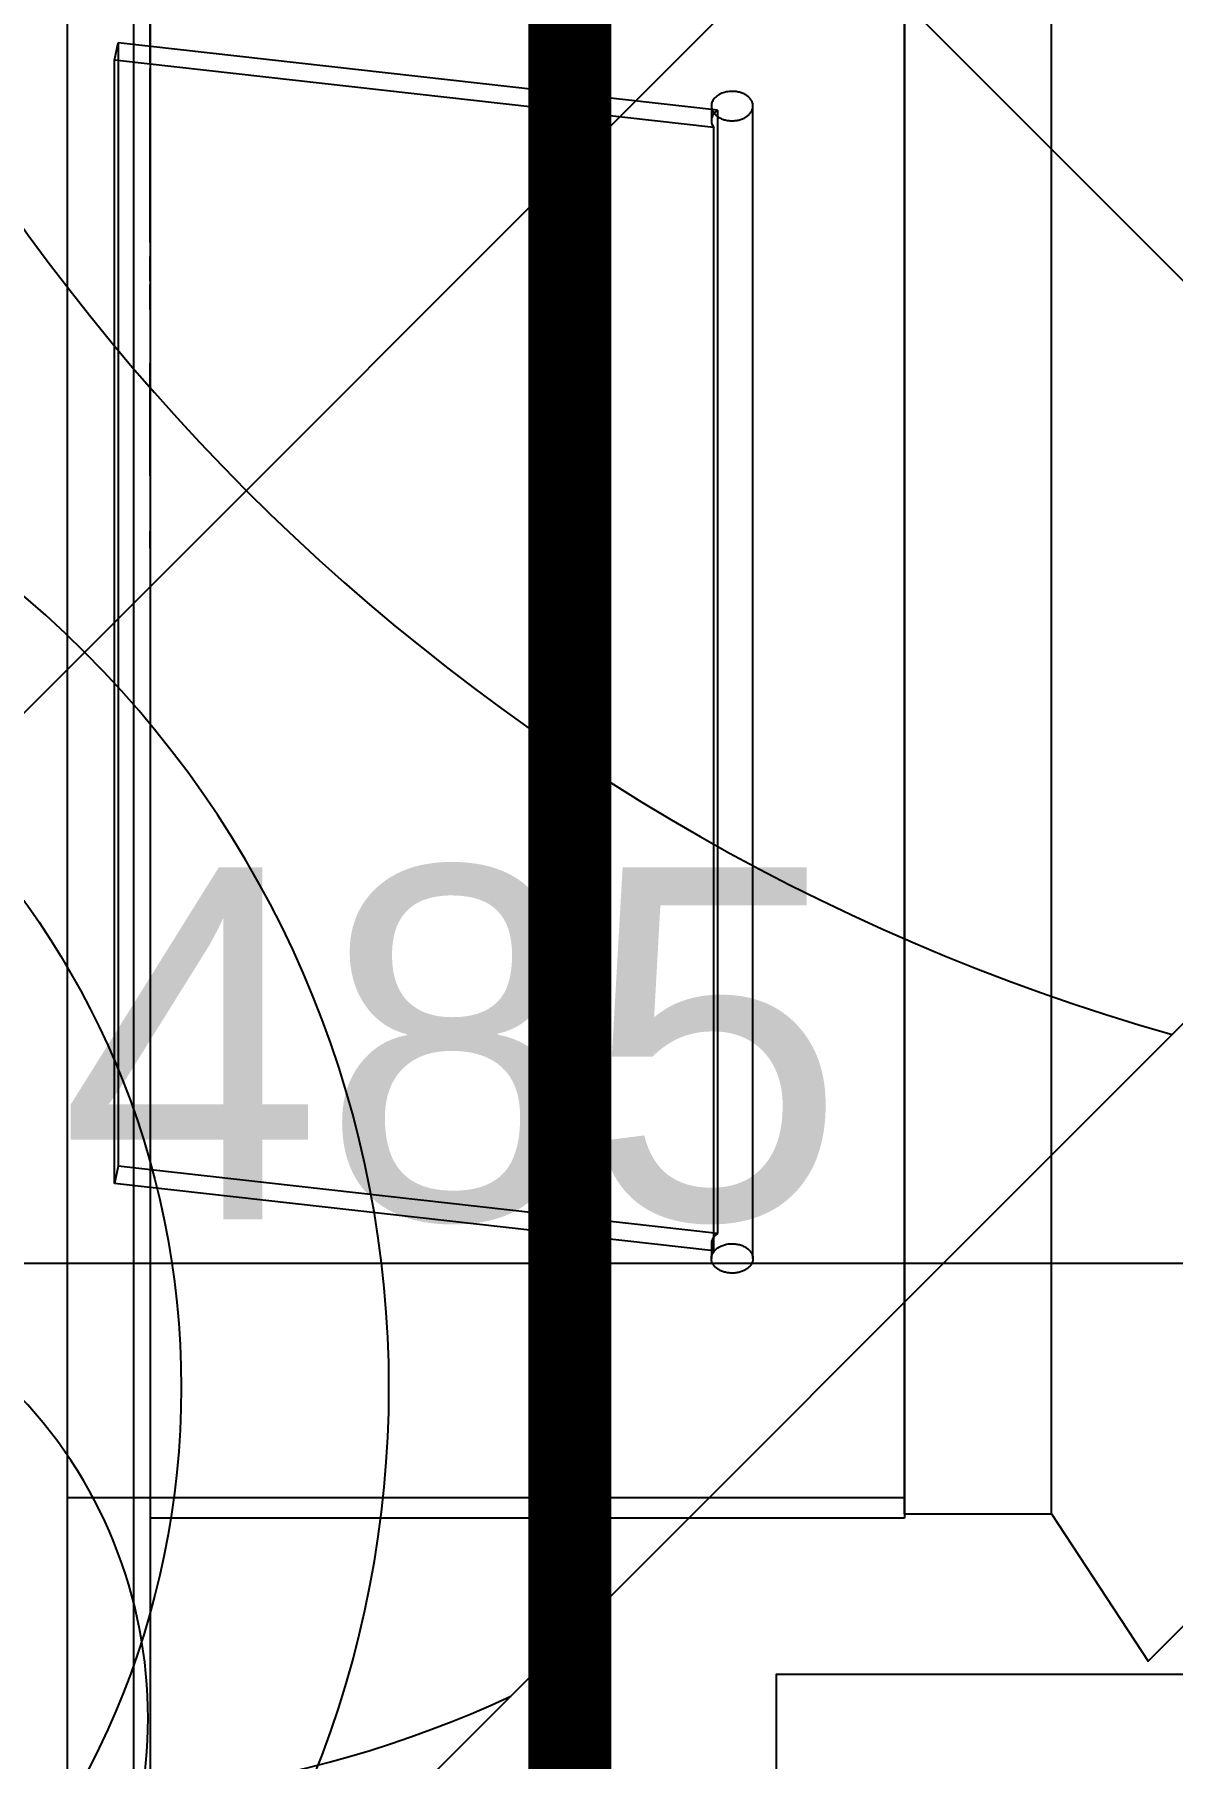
# Model space of a CAD drawing. Header units: centimetres. Extents: x 2452 to 16512, y -4226 to 6371.
# Drawn here: x 11687.9 to 11715.28, y 4762.16 to 4803.61 of the extents above; entities that cross this region are included whole.
import ezdxf

# ---------------------------------------------------------------- set-up
doc = ezdxf.new("R2010")
doc.units = ezdxf.units.CM
doc.header["$PDMODE"] = 67
doc.layers.get('0').update_dxf_attribs({"color": 252, "lineweight": 18})
for name, color, linetype in [('C ANNOTATIONS-cotation', 252, 'Continuous'), ('prlm-MOD-PB', 123, 'Continuous'), ('prlm-VMC', 93, 'Continuous')]:
    doc.layers.add(name, color=color, linetype=linetype)
doc.styles.add('Eurostile', font='Eurosti.TTF')
doc.dimstyles.new('100é', dxfattribs={"dimtxt": 8.470801, "dimasz": 6.232178, "dimexe": 10, "dimexo": 25, "dimgap": 1, "dimtad": 1, "dimdec": 1, "dimtxsty": 'Eurostile', "dimblk": 'VW_SLASH', "dimblk1": 'VW_SLASH', "dimblk2": 'VW_SLASH', "dimcen": 0, "dimdle": 10, "dimazin": 0, "dimtfac": 1, "dimtdec": 1, "dimtix": 1, "dimtmove": 0, "dimatfit": 0, "dimldrblk": 'VW_FILLEDARROW', "dimfxl": 50.8, "dimfxlon": 1, "dimfrac": 2, "dimtolj": 1, "dimarcsym": 0})

# ---------------------------------------------------------------- blocks, each defined once
blk = doc.blocks.new('xi.pas250')
at = {"layer": 'prlm-VMC', "color": 0}
blk.add_lwpolyline([(64, -18.5), (64, 18.5), (0, 18.5), (0, -18.5)], close=True, dxfattribs=at)
blk = doc.blocks.new('xi.d500')
at = {"layer": 'prlm-VMC'}
for p, q in [((0, 0), (0, 92.024)), ((-25, 0), (-25, 59.524)), ((-25, 9.524), (25, 9.524))]:
    blk.add_line(p, q, dxfattribs=at)
for centre, radius, start, end in [((0, 59.524), 25, 0, 180), ((0, 35.917), 26.607, 20.016, 159.984), ((0, 59.524), 25, 180, 0), ((-11.25, 59.524), 11.25, 180, 0), ((0, -22.303), 51.327, 60.8516, 119.1484)]:
    blk.add_arc(centre, radius, start, end, dxfattribs=at)
blk = doc.blocks.new('xi.manchonvmc')
at = {"layer": 'prlm-VMC'}
for points in [[(0, -20), (0, 20)], [(3.536, -20), (3.536, 20)], [(0, -20), (3.536, -20)], [(3.536, -20), (5.858, -23.536), (9.393, -20)]]:
    blk.add_lwpolyline(points, dxfattribs=at)
blk = doc.blocks.new('VW_SLASH')
at = {"linetype": 'ByBlock', "lineweight": -2}
blk.add_line((1.6046, 0), (-1, 0), dxfattribs=at)
at = {"lineweight": 20, "flags": 128}
blk.add_lwpolyline([(0.5004, 0.5004), (-0.5004, -0.5004)], dxfattribs=at)
blk = doc.blocks.new('*D344')
at = {"layer": 'C ANNOTATIONS-cotation', "color": 0, "linetype": 'Continuous', "lineweight": -2, "transparency": 16777216}
blk.add_line((11934.23, 4774.059), (11461.695, 4774.059), dxfattribs=at)
at = {"layer": 'Defpoints', "color": 0, "linetype": 'Continuous', "transparency": 16777216}
for p in [(11455.462, 4774.059), (11455.462, 4689.448), (11940.462, 4689.448)]:
    blk.add_point(p, dxfattribs=at)
at = {"layer": 'C ANNOTATIONS-cotation', "color": 0, "linetype": 'Continuous', "lineweight": -2, "transparency": 16777216, "xscale": 6.232177734375, "yscale": 6.232177734375, "zscale": 6.232177734375, "rotation": 180}
blk.add_blockref('VW_SLASH', (11455.462, 4774.059), dxfattribs=at)
at = {"layer": 'C ANNOTATIONS-cotation', "color": 0, "linetype": 'Continuous', "lineweight": -2, "transparency": 16777216, "xscale": 6.232177734375, "yscale": 6.232177734375, "zscale": 6.232177734375}
blk.add_blockref('VW_SLASH', (11940.462, 4774.059), dxfattribs=at)
at = {"layer": 'C ANNOTATIONS-cotation', "color": 0, "linetype": 'Continuous', "lineweight": 5, "transparency": 16777216, "insert": (11697.962, 4779.295), "char_height": 8.4708, "attachment_point": 5, "style": 'Eurostile'}
blk.add_mtext('\\A1;485', dxfattribs=at)
blk = doc.blocks.new('VW_FILLEDARROW')
at = {"linetype": 'Continuous'}
blk.add_hatch(color=250, dxfattribs=at).paths.add_polyline_path([(-1.6045, 0.4299), (0, 0), (-1.6045, -0.4299)])
at = {"flags": 128}
blk.add_lwpolyline([(-1.6045, 0.4299), (0, 0), (-1.6045, -0.4299)], close=True, dxfattribs=at)

msp = doc.modelspace()

# ---------------------------------------------------------------- linework, layer by layer
at = {"layer": 'prlm-MOD-PB', "const_width": 2}
msp.add_lwpolyline([(11621.893, 4744.353), (11621.893, 4825.501), (11700.784, 4825.501), (11700.784, 4744.353)], close=True, dxfattribs=at)
at = {"layer": 'prlm-VMC', "color": 0}
for p, q in [((11690.686, 4820.237), (11690.686, 4755.837)), ((11690.286, 4819.837), (11690.286, 4756.237)), ((11688.686, 4818.237), (11688.686, 4757.837)), ((11708.836, 4808.137), (11708.836, 4767.937)), ((11690.687, 4803.424), (11690.687, 4803.896)), ((11689.824, 4802.993), (11689.918, 4803.412)), ((11704.338, 4801.797), (11689.918, 4803.412)), ((11689.918, 4803.412), (11689.918, 4776.4)), ((11690.686, 4803.515), (11690.687, 4803.515)), ((11690.686, 4803.424), (11690.687, 4803.424)), ((11690.686, 4803.366), (11690.687, 4803.366)), ((11690.687, 4803.366), (11690.687, 4803.424)), ((11690.687, 4802.909), (11690.687, 4803.366)), ((11704.244, 4801.378), (11689.824, 4802.993)), ((11689.824, 4775.981), (11689.824, 4802.993)), ((11690.686, 4802.909), (11690.687, 4802.909)), ((11690.686, 4802.793), (11690.687, 4802.793)), ((11690.686, 4802.791), (11690.687, 4802.791)), ((11690.687, 4802.909), (11690.687, 4802.793)), ((11690.687, 4802.184), (11690.687, 4802.793)), ((11690.686, 4802.259), (11690.687, 4802.259)), ((11690.686, 4802.184), (11690.687, 4802.184)), ((11690.687, 4801.35), (11690.687, 4802.184)), ((11704.187, 4801.906), (11704.186, 4801.897)), ((11704.186, 4801.897), (11704.187, 4801.88)), ((11704.186, 4801.897), (11704.186, 4801.543)), ((11704.188, 4801.924), (11704.187, 4801.915)), ((11704.187, 4801.915), (11704.187, 4801.906)), ((11704.187, 4801.88), (11704.189, 4801.864)), ((11704.189, 4801.933), (11704.188, 4801.924)), ((11704.191, 4801.943), (11704.189, 4801.933)), ((11704.193, 4801.952), (11704.191, 4801.943)), ((11704.2, 4801.978), (11704.193, 4801.952)), ((11704.21, 4802.003), (11704.2, 4801.978)), ((11704.223, 4802.028), (11704.21, 4802.003)), ((11704.238, 4802.052), (11704.223, 4802.028)), ((11704.256, 4802.075), (11704.238, 4802.052)), ((11704.276, 4802.097), (11704.256, 4802.075)), ((11704.298, 4802.118), (11704.276, 4802.097)), ((11704.322, 4802.137), (11704.298, 4802.118)), ((11704.348, 4802.154), (11704.322, 4802.137)), ((11704.376, 4802.171), (11704.348, 4802.154)), ((11704.405, 4802.186), (11704.376, 4802.171)), ((11704.437, 4802.2), (11704.405, 4802.186)), ((11704.471, 4802.212), (11704.437, 4802.2)), ((11704.505, 4802.222), (11704.471, 4802.212)), ((11704.541, 4802.231), (11704.505, 4802.222)), ((11704.577, 4802.237), (11704.541, 4802.231)), ((11704.614, 4802.242), (11704.577, 4802.237)), ((11704.65, 4802.245), (11704.614, 4802.242)), ((11704.686, 4802.246), (11704.65, 4802.245)), ((11704.711, 4802.245), (11704.686, 4802.246)), ((11704.736, 4802.244), (11704.711, 4802.245)), ((11704.761, 4802.242), (11704.736, 4802.244)), ((11704.786, 4802.239), (11704.761, 4802.242)), ((11704.811, 4802.235), (11704.786, 4802.239)), ((11704.835, 4802.23), (11704.811, 4802.235)), ((11704.86, 4802.224), (11704.835, 4802.23)), ((11704.884, 4802.218), (11704.86, 4802.224)), ((11704.907, 4802.21), (11704.884, 4802.218)), ((11704.93, 4802.202), (11704.907, 4802.21)), ((11704.952, 4802.193), (11704.93, 4802.202)), ((11704.973, 4802.183), (11704.952, 4802.193)), ((11704.994, 4802.173), (11704.973, 4802.183)), ((11705.013, 4802.162), (11704.994, 4802.173)), ((11705.031, 4802.15), (11705.013, 4802.162)), ((11705.049, 4802.138), (11705.031, 4802.15)), ((11705.065, 4802.126), (11705.049, 4802.138)), ((11705.081, 4802.112), (11705.065, 4802.126)), ((11705.096, 4802.098), (11705.081, 4802.112)), ((11705.11, 4802.083), (11705.096, 4802.098)), ((11705.123, 4802.068), (11705.11, 4802.083)), ((11705.135, 4802.052), (11705.123, 4802.068)), ((11705.146, 4802.035), (11705.135, 4802.052)), ((11705.156, 4802.019), (11705.146, 4802.035)), ((11705.164, 4802.001), (11705.156, 4802.019)), ((11705.171, 4801.984), (11705.164, 4802.001)), ((11705.177, 4801.967), (11705.171, 4801.984)), ((11705.181, 4801.949), (11705.177, 4801.967)), ((11705.184, 4801.931), (11705.181, 4801.949)), ((11705.186, 4801.914), (11705.184, 4801.931)), ((11705.184, 4801.86), (11705.185, 4801.869)), ((11705.185, 4801.869), (11705.186, 4801.878)), ((11705.186, 4801.897), (11705.186, 4801.914)), ((11705.186, 4801.887), (11705.186, 4801.897)), ((11705.186, 4774.178), (11705.186, 4801.897)), ((11705.186, 4801.878), (11705.186, 4801.887)), ((11690.686, 4801.731), (11690.687, 4801.731)), ((11690.686, 4801.728), (11690.687, 4801.728)), ((11690.686, 4801.66), (11690.687, 4801.66)), ((11690.687, 4801.657), (11690.686, 4801.657)), ((11690.686, 4801.622), (11690.687, 4801.622)), ((11690.686, 4801.563), (11690.687, 4801.563)), ((11704.189, 4801.864), (11704.191, 4801.848)), ((11704.191, 4801.848), (11704.195, 4801.831)), ((11704.195, 4801.831), (11704.2, 4801.814)), ((11704.2, 4801.814), (11704.206, 4801.798)), ((11704.206, 4801.798), (11704.213, 4801.782)), ((11704.213, 4801.782), (11704.222, 4801.765)), ((11704.222, 4801.765), (11704.231, 4801.75)), ((11704.231, 4801.75), (11704.242, 4801.734)), ((11704.242, 4801.734), (11704.253, 4801.719)), ((11704.253, 4801.719), (11704.266, 4801.704)), ((11704.266, 4801.704), (11704.279, 4801.69)), ((11704.279, 4801.69), (11704.293, 4801.677)), ((11704.293, 4801.677), (11704.308, 4801.664)), ((11704.308, 4801.664), (11704.323, 4801.651)), ((11704.323, 4801.651), (11704.339, 4801.64)), ((11704.338, 4801.797), (11704.338, 4774.785)), ((11704.339, 4801.64), (11704.356, 4801.628)), ((11704.356, 4801.628), (11704.374, 4801.618)), ((11704.374, 4801.618), (11704.393, 4801.607)), ((11704.393, 4801.607), (11704.413, 4801.598)), ((11704.413, 4801.598), (11704.433, 4801.589)), ((11704.433, 4801.589), (11704.454, 4801.58)), ((11704.454, 4801.58), (11704.475, 4801.572)), ((11704.475, 4801.572), (11704.497, 4801.565)), ((11704.497, 4801.565), (11704.52, 4801.559)), ((11704.52, 4801.559), (11704.543, 4801.554)), ((11704.543, 4801.554), (11704.566, 4801.549)), ((11704.566, 4801.549), (11704.589, 4801.545)), ((11704.589, 4801.545), (11704.613, 4801.542)), ((11704.613, 4801.542), (11704.636, 4801.54)), ((11704.636, 4801.54), (11704.659, 4801.539)), ((11704.659, 4801.539), (11704.682, 4801.539)), ((11704.682, 4801.539), (11704.705, 4801.539)), ((11704.705, 4801.539), (11704.728, 4801.54)), ((11704.728, 4801.54), (11704.751, 4801.542)), ((11704.751, 4801.542), (11704.775, 4801.544)), ((11704.775, 4801.544), (11704.798, 4801.548)), ((11704.798, 4801.548), (11704.821, 4801.552)), ((11704.821, 4801.552), (11704.844, 4801.557)), ((11704.844, 4801.557), (11704.867, 4801.563)), ((11704.867, 4801.563), (11704.889, 4801.57)), ((11704.889, 4801.57), (11704.911, 4801.577)), ((11704.911, 4801.577), (11704.932, 4801.585)), ((11704.932, 4801.585), (11704.953, 4801.594)), ((11704.953, 4801.594), (11704.973, 4801.604)), ((11704.973, 4801.604), (11704.992, 4801.614)), ((11704.992, 4801.614), (11705.01, 4801.624)), ((11705.01, 4801.624), (11705.027, 4801.635)), ((11705.027, 4801.635), (11705.043, 4801.647)), ((11705.043, 4801.647), (11705.059, 4801.659)), ((11705.059, 4801.659), (11705.074, 4801.672)), ((11705.074, 4801.672), (11705.089, 4801.685)), ((11705.089, 4801.685), (11705.102, 4801.699)), ((11705.102, 4801.699), (11705.115, 4801.713)), ((11705.115, 4801.713), (11705.127, 4801.728)), ((11705.127, 4801.728), (11705.138, 4801.744)), ((11705.138, 4801.744), (11705.148, 4801.759)), ((11705.148, 4801.759), (11705.156, 4801.775)), ((11705.156, 4801.775), (11705.164, 4801.792)), ((11705.164, 4801.792), (11705.171, 4801.808)), ((11705.171, 4801.808), (11705.176, 4801.825)), ((11705.176, 4801.825), (11705.18, 4801.841)), ((11705.18, 4801.841), (11705.182, 4801.85)), ((11705.182, 4801.85), (11705.184, 4801.86)), ((11690.686, 4801.394), (11690.687, 4801.394)), ((11690.686, 4801.35), (11690.687, 4801.35)), ((11690.686, 4801.15), (11690.687, 4801.15)), ((11690.687, 4800.798), (11690.687, 4801.35)), ((11704.244, 4774.366), (11704.244, 4801.378)), ((11690.686, 4800.798), (11690.687, 4800.798)), ((11690.686, 4800.735), (11690.687, 4800.735)), ((11690.686, 4800.676), (11690.687, 4800.676)), ((11690.687, 4800.735), (11690.687, 4800.798)), ((11690.687, 4800.513), (11690.687, 4800.735)), ((11690.686, 4800.513), (11690.687, 4800.513)), ((11690.686, 4800.418), (11690.687, 4800.418)), ((11690.686, 4800.242), (11690.687, 4800.242)), ((11690.687, 4800.418), (11690.687, 4800.513)), ((11690.687, 4800.242), (11690.687, 4800.418)), ((11690.687, 4800.173), (11690.687, 4800.242)), ((11690.686, 4800.173), (11690.687, 4800.173)), ((11690.686, 4800.099), (11690.687, 4800.099)), ((11690.686, 4800.08), (11690.687, 4800.08)), ((11690.686, 4799.917), (11690.687, 4799.917)), ((11690.686, 4799.854), (11690.687, 4799.854)), ((11690.687, 4800.08), (11690.687, 4800.173)), ((11690.687, 4799.518), (11690.687, 4800.08)), ((11690.686, 4799.612), (11690.687, 4799.612)), ((11690.686, 4799.518), (11690.687, 4799.518)), ((11690.687, 4798.651), (11690.687, 4799.518)), ((11690.686, 4798.651), (11690.687, 4798.651)), ((11690.686, 4798.627), (11690.687, 4798.627)), ((11690.686, 4798.609), (11690.687, 4798.609)), ((11690.686, 4798.607), (11690.687, 4798.607)), ((11690.686, 4798.583), (11690.687, 4798.583)), ((11690.686, 4798.573), (11690.687, 4798.573)), ((11690.687, 4798.609), (11690.687, 4798.651)), ((11690.687, 4798.609), (11690.687, 4798.271)), ((11690.686, 4798.475), (11690.687, 4798.475)), ((11690.686, 4798.37), (11690.687, 4798.37)), ((11690.686, 4798.315), (11690.687, 4798.315)), ((11690.686, 4798.271), (11690.687, 4798.271)), ((11690.686, 4798.268), (11690.687, 4798.268)), ((11690.686, 4798.264), (11690.687, 4798.264)), ((11690.687, 4798.259), (11690.686, 4798.259)), ((11690.686, 4798.223), (11690.687, 4798.223)), ((11690.686, 4798.206), (11690.687, 4798.206)), ((11690.686, 4798.174), (11690.687, 4798.174)), ((11690.687, 4798.259), (11690.687, 4798.271)), ((11690.687, 4798.223), (11690.687, 4798.259)), ((11690.687, 4798.174), (11690.687, 4798.223)), ((11690.687, 4797.765), (11690.687, 4798.174)), ((11690.686, 4797.939), (11690.687, 4797.939)), ((11690.686, 4797.765), (11690.687, 4797.765)), ((11690.687, 4797.712), (11690.687, 4797.765)), ((11690.686, 4797.712), (11690.687, 4797.712)), ((11690.686, 4797.691), (11690.687, 4797.691)), ((11690.686, 4797.623), (11690.687, 4797.623)), ((11690.686, 4797.599), (11690.687, 4797.599)), ((11690.686, 4797.582), (11690.687, 4797.582)), ((11690.686, 4797.401), (11690.687, 4797.401)), ((11690.687, 4797.39), (11690.686, 4797.39)), ((11690.686, 4797.336), (11690.687, 4797.336)), ((11690.687, 4797.691), (11690.687, 4797.712)), ((11690.687, 4797.691), (11690.687, 4797.599)), ((11690.687, 4797.004), (11690.687, 4797.599)), ((11690.686, 4797.094), (11690.687, 4797.094)), ((11690.686, 4797.058), (11690.687, 4797.058)), ((11690.686, 4797.053), (11690.687, 4797.053)), ((11690.686, 4797.015), (11690.687, 4797.015)), ((11690.686, 4797.004), (11690.687, 4797.004)), ((11690.686, 4796.993), (11690.687, 4796.993)), ((11690.686, 4796.971), (11690.687, 4796.971)), ((11690.687, 4797.004), (11690.687, 4797.053)), ((11690.687, 4797.004), (11690.687, 4796.764)), ((11690.686, 4796.771), (11690.687, 4796.771)), ((11690.686, 4796.764), (11690.687, 4796.764)), ((11690.687, 4796.764), (11690.687, 4796.337)), ((11690.686, 4796.457), (11690.687, 4796.457)), ((11690.686, 4796.342), (11690.687, 4796.342)), ((11690.686, 4796.337), (11690.687, 4796.337)), ((11690.686, 4796.217), (11690.687, 4796.217)), ((11690.686, 4796.152), (11690.687, 4796.152)), ((11690.686, 4796.11), (11690.687, 4796.11)), ((11690.687, 4796.337), (11690.687, 4795.911)), ((11690.687, 4796.054), (11690.686, 4796.054)), ((11690.686, 4796.054), (11690.687, 4796.054)), ((11690.686, 4795.994), (11690.687, 4795.994)), ((11690.686, 4795.916), (11690.687, 4795.916)), ((11690.686, 4795.911), (11690.687, 4795.911)), ((11690.686, 4795.819), (11690.687, 4795.819)), ((11690.686, 4795.749), (11690.687, 4795.749)), ((11690.686, 4795.737), (11690.687, 4795.737)), ((11690.686, 4795.71), (11690.687, 4795.71)), ((11690.686, 4795.698), (11690.687, 4795.698)), ((11690.686, 4795.671), (11690.687, 4795.671)), ((11690.686, 4795.668), (11690.687, 4795.668)), ((11690.687, 4795.911), (11690.687, 4795.671)), ((11690.687, 4794.351), (11690.687, 4795.71)), ((11690.687, 4795.668), (11690.687, 4795.671)), ((11690.687, 4795.668), (11690.687, 4795.614)), ((11690.687, 4795.614), (11690.686, 4795.614)), ((11690.686, 4795.249), (11690.687, 4795.249)), ((11690.686, 4794.536), (11690.687, 4794.536)), ((11690.686, 4794.5), (11690.687, 4794.5)), ((11690.686, 4794.487), (11690.687, 4794.487)), ((11690.687, 4794.536), (11690.687, 4794.5)), ((11690.687, 4794.359), (11690.687, 4794.5)), ((11690.686, 4794.403), (11690.687, 4794.403)), ((11690.686, 4794.359), (11690.687, 4794.359)), ((11690.686, 4794.351), (11690.687, 4794.351)), ((11690.686, 4794.346), (11690.687, 4794.346)), ((11690.686, 4794.326), (11690.687, 4794.326)), ((11690.686, 4794.308), (11690.687, 4794.308)), ((11690.686, 4794.279), (11690.687, 4794.279)), ((11690.686, 4794.279), (11690.687, 4794.279)), ((11690.686, 4794.275), (11690.687, 4794.275)), ((11690.686, 4794.261), (11690.687, 4794.261)), ((11690.686, 4794.18), (11690.687, 4794.18)), ((11690.686, 4794.129), (11690.687, 4794.129)), ((11690.686, 4794.106), (11690.687, 4794.106)), ((11690.686, 4794.022), (11690.687, 4794.022)), ((11690.687, 4794.308), (11690.687, 4794.359)), ((11690.687, 4794.279), (11690.687, 4794.351)), ((11690.687, 4793.004), (11690.687, 4794.308)), ((11690.687, 4794.275), (11690.687, 4794.279)), ((11690.687, 4794.261), (11690.687, 4794.275)), ((11690.687, 4793.983), (11690.687, 4794.261)), ((11690.686, 4793.983), (11690.687, 4793.983)), ((11690.686, 4793.953), (11690.687, 4793.953)), ((11690.686, 4793.938), (11690.687, 4793.938)), ((11690.687, 4793.909), (11690.686, 4793.909)), ((11690.686, 4793.894), (11690.687, 4793.894)), ((11690.687, 4793.909), (11690.687, 4793.983)), ((11690.686, 4793.004), (11690.687, 4793.004)), ((11690.687, 4793.004), (11690.687, 4791.911)), ((11690.686, 4792.447), (11690.687, 4792.447)), ((11690.686, 4792.405), (11690.687, 4792.405)), ((11690.686, 4792.397), (11690.687, 4792.397)), ((11690.686, 4792.391), (11690.687, 4792.391)), ((11690.686, 4792.39), (11690.687, 4792.39)), ((11690.686, 4792.359), (11690.687, 4792.359)), ((11690.687, 4792.359), (11690.686, 4792.359)), ((11690.686, 4792.064), (11690.687, 4792.064)), ((11690.686, 4791.97), (11690.687, 4791.97)), ((11690.686, 4791.97), (11690.687, 4791.97)), ((11690.686, 4791.959), (11690.687, 4791.959)), ((11690.686, 4791.934), (11690.687, 4791.934)), ((11690.686, 4791.924), (11690.687, 4791.924)), ((11690.686, 4791.917), (11690.687, 4791.917)), ((11690.686, 4791.911), (11690.687, 4791.911)), ((11690.686, 4791.881), (11690.687, 4791.881)), ((11690.686, 4791.875), (11690.687, 4791.875)), ((11690.686, 4791.784), (11690.687, 4791.784)), ((11690.686, 4791.759), (11690.687, 4791.759)), ((11690.687, 4791.714), (11690.686, 4791.714)), ((11690.686, 4791.671), (11690.687, 4791.671)), ((11690.686, 4791.652), (11690.687, 4791.652)), ((11690.686, 4791.619), (11690.687, 4791.619)), ((11690.687, 4791.911), (11690.687, 4791.671)), ((11690.687, 4791.499), (11690.687, 4791.671)), ((11690.686, 4791.499), (11690.687, 4791.499)), ((11690.686, 4791.262), (11690.687, 4791.262)), ((11690.687, 4791.261), (11690.686, 4791.261)), ((11690.687, 4791.262), (11690.687, 4791.499)), ((11690.687, 4791.262), (11690.687, 4791.261)), ((11690.687, 4791.004), (11690.686, 4791.004)), ((11690.686, 4790.764), (11690.687, 4790.764)), ((11690.686, 4790.764), (11690.686, 4789.244)), ((11690.687, 4791.004), (11690.687, 4789.004)), ((11690.687, 4789.244), (11690.686, 4789.244)), ((11690.686, 4789.004), (11690.687, 4789.004)), ((11690.687, 4788.337), (11690.686, 4788.337)), ((11690.686, 4788.337), (11690.687, 4788.337)), ((11690.686, 4788.337), (11690.687, 4788.337)), ((11690.687, 4788.337), (11690.687, 4787.777)), ((11690.686, 4788.097), (11690.687, 4788.097)), ((11690.686, 4788.097), (11690.686, 4787.777)), ((11690.686, 4788.053), (11690.687, 4788.053)), ((11690.686, 4787.777), (11690.687, 4787.777)), ((11690.686, 4787.777), (11690.687, 4787.777)), ((11690.686, 4787.777), (11690.687, 4787.777)), ((11690.686, 4787.777), (11690.686, 4787.244)), ((11690.686, 4787.777), (11690.687, 4787.777)), ((11690.686, 4787.777), (11690.687, 4787.777)), ((11690.687, 4787.777), (11690.687, 4787.004)), ((11690.686, 4787.492), (11690.687, 4787.492)), ((11690.686, 4787.244), (11690.687, 4787.244)), ((11690.686, 4787.004), (11690.687, 4787.004)), ((11690.686, 4786.337), (11690.687, 4786.337)), ((11690.687, 4786.337), (11690.687, 4785.004)), ((11690.686, 4785.791), (11690.687, 4785.791)), ((11690.686, 4785.551), (11690.687, 4785.551)), ((11690.686, 4785.004), (11690.687, 4785.004)), ((11690.686, 4784.337), (11690.687, 4784.337)), ((11690.686, 4784.097), (11690.687, 4784.097)), ((11690.686, 4784.097), (11690.687, 4784.097)), ((11690.687, 4784.337), (11690.687, 4784.097)), ((11690.687, 4784.097), (11690.687, 4783.244)), ((11690.686, 4783.244), (11690.687, 4783.244)), ((11690.686, 4783.244), (11690.687, 4783.244)), ((11690.687, 4783.244), (11690.687, 4783.004)), ((11690.686, 4783.004), (11690.687, 4783.004)), ((11690.687, 4782.337), (11690.686, 4782.337)), ((11690.686, 4782.097), (11690.687, 4782.097)), ((11690.686, 4782.097), (11690.686, 4780.577)), ((11690.687, 4782.337), (11690.687, 4780.337)), ((11690.687, 4780.577), (11690.686, 4780.577)), ((11690.686, 4780.337), (11690.687, 4780.337)), ((11690.686, 4779.671), (11690.687, 4779.671)), ((11690.686, 4779.671), (11690.687, 4779.671)), ((11690.686, 4779.671), (11690.687, 4779.671)), ((11690.687, 4779.671), (11690.687, 4778.337)), ((11690.686, 4779.431), (11690.687, 4779.431)), ((11690.686, 4779.431), (11690.687, 4779.431)), ((11690.686, 4779.431), (11690.687, 4779.431)), ((11690.686, 4778.577), (11690.687, 4778.577)), ((11690.686, 4778.337), (11690.687, 4778.337)), ((11689.918, 4776.4), (11689.824, 4775.981)), ((11704.338, 4774.785), (11689.918, 4776.4)), ((11704.244, 4774.366), (11689.824, 4775.981)), ((11690.686, 4775.671), (11690.687, 4775.671)), ((11690.687, 4775.671), (11690.687, 4774.337)), ((11690.686, 4775.124), (11690.687, 4775.124)), ((11690.686, 4774.884), (11690.687, 4774.884)), ((11704.186, 4774.532), (11704.186, 4774.178)), ((11704.459, 4774.497), (11704.503, 4774.511)), ((11704.503, 4774.511), (11704.548, 4774.522)), ((11704.548, 4774.522), (11704.594, 4774.53)), ((11704.594, 4774.53), (11704.641, 4774.535)), ((11704.641, 4774.535), (11704.686, 4774.536)), ((11704.686, 4774.536), (11704.711, 4774.536)), ((11704.711, 4774.536), (11704.736, 4774.534)), ((11704.736, 4774.534), (11704.761, 4774.532)), ((11704.761, 4774.532), (11704.786, 4774.529)), ((11704.786, 4774.529), (11704.811, 4774.525)), ((11704.811, 4774.525), (11704.835, 4774.52)), ((11704.835, 4774.52), (11704.86, 4774.514)), ((11704.86, 4774.514), (11704.884, 4774.507)), ((11704.884, 4774.507), (11704.907, 4774.499)), ((11690.686, 4774.337), (11690.687, 4774.337)), ((11704.186, 4774.178), (11704.187, 4774.187)), ((11704.187, 4774.162), (11704.186, 4774.178)), ((11704.187, 4774.196), (11704.188, 4774.205)), ((11704.187, 4774.187), (11704.187, 4774.196)), ((11704.189, 4774.146), (11704.187, 4774.162)), ((11704.188, 4774.205), (11704.189, 4774.215)), ((11704.189, 4774.215), (11704.191, 4774.224)), ((11704.191, 4774.129), (11704.189, 4774.146)), ((11704.191, 4774.224), (11704.193, 4774.233)), ((11704.195, 4774.113), (11704.191, 4774.129)), ((11704.193, 4774.233), (11704.202, 4774.266)), ((11704.2, 4774.096), (11704.195, 4774.113)), ((11704.206, 4774.08), (11704.2, 4774.096)), ((11704.202, 4774.266), (11704.216, 4774.299)), ((11704.216, 4774.299), (11704.235, 4774.33)), ((11704.235, 4774.33), (11704.257, 4774.361)), ((11704.257, 4774.361), (11704.283, 4774.389)), ((11704.283, 4774.389), (11704.313, 4774.415)), ((11704.313, 4774.415), (11704.344, 4774.438)), ((11704.344, 4774.438), (11704.379, 4774.46)), ((11704.379, 4774.46), (11704.418, 4774.479)), ((11704.418, 4774.479), (11704.459, 4774.497)), ((11704.907, 4774.499), (11704.93, 4774.49)), ((11704.93, 4774.49), (11704.952, 4774.481)), ((11704.952, 4774.481), (11704.973, 4774.471)), ((11704.973, 4774.471), (11704.994, 4774.46)), ((11704.994, 4774.46), (11705.013, 4774.448)), ((11705.013, 4774.448), (11705.031, 4774.436)), ((11705.031, 4774.436), (11705.049, 4774.424)), ((11705.049, 4774.424), (11705.065, 4774.411)), ((11705.065, 4774.411), (11705.081, 4774.397)), ((11705.081, 4774.397), (11705.096, 4774.382)), ((11705.096, 4774.382), (11705.11, 4774.367)), ((11705.11, 4774.367), (11705.123, 4774.351)), ((11705.123, 4774.351), (11705.135, 4774.335)), ((11705.135, 4774.335), (11705.146, 4774.318)), ((11705.146, 4774.318), (11705.156, 4774.301)), ((11705.156, 4774.301), (11705.164, 4774.284)), ((11705.164, 4774.284), (11705.171, 4774.266)), ((11705.171, 4774.266), (11705.177, 4774.248)), ((11705.176, 4774.106), (11705.171, 4774.09)), ((11705.18, 4774.123), (11705.176, 4774.106)), ((11705.177, 4774.248), (11705.181, 4774.231)), ((11705.182, 4774.132), (11705.18, 4774.123)), ((11705.181, 4774.231), (11705.184, 4774.213)), ((11705.184, 4774.141), (11705.182, 4774.132)), ((11705.184, 4774.213), (11705.186, 4774.195)), ((11705.185, 4774.151), (11705.184, 4774.141)), ((11705.186, 4774.16), (11705.185, 4774.151)), ((11705.186, 4774.195), (11705.186, 4774.178)), ((11705.186, 4774.178), (11705.186, 4774.169)), ((11705.186, 4774.169), (11705.186, 4774.16)), ((11704.213, 4774.064), (11704.206, 4774.08)), ((11704.222, 4774.048), (11704.213, 4774.064)), ((11704.231, 4774.033), (11704.222, 4774.048)), ((11704.242, 4774.017), (11704.231, 4774.033)), ((11704.253, 4774.003), (11704.242, 4774.017)), ((11704.266, 4773.988), (11704.253, 4774.003)), ((11704.279, 4773.975), (11704.266, 4773.988)), ((11704.293, 4773.961), (11704.279, 4773.975)), ((11704.308, 4773.949), (11704.293, 4773.961)), ((11704.323, 4773.937), (11704.308, 4773.949)), ((11704.339, 4773.926), (11704.323, 4773.937)), ((11704.356, 4773.915), (11704.339, 4773.926)), ((11704.374, 4773.905), (11704.356, 4773.915)), ((11704.393, 4773.895), (11704.374, 4773.905)), ((11704.413, 4773.885), (11704.393, 4773.895)), ((11704.433, 4773.877), (11704.413, 4773.885)), ((11704.454, 4773.869), (11704.433, 4773.877)), ((11704.475, 4773.861), (11704.454, 4773.869)), ((11704.497, 4773.855), (11704.475, 4773.861)), ((11704.52, 4773.849), (11704.497, 4773.855)), ((11704.543, 4773.843), (11704.52, 4773.849)), ((11704.566, 4773.839), (11704.543, 4773.843)), ((11704.589, 4773.836), (11704.566, 4773.839)), ((11704.613, 4773.833), (11704.589, 4773.836)), ((11704.636, 4773.831), (11704.613, 4773.833)), ((11704.659, 4773.829), (11704.636, 4773.831)), ((11704.682, 4773.829), (11704.659, 4773.829)), ((11704.705, 4773.829), (11704.682, 4773.829)), ((11704.728, 4773.83), (11704.705, 4773.829)), ((11704.751, 4773.832), (11704.728, 4773.83)), ((11704.775, 4773.834), (11704.751, 4773.832)), ((11704.798, 4773.838), (11704.775, 4773.834)), ((11704.821, 4773.842), (11704.798, 4773.838)), ((11704.844, 4773.847), (11704.821, 4773.842)), ((11704.867, 4773.852), (11704.844, 4773.847)), ((11704.889, 4773.859), (11704.867, 4773.852)), ((11704.911, 4773.866), (11704.889, 4773.859)), ((11704.932, 4773.873), (11704.911, 4773.866)), ((11704.953, 4773.882), (11704.932, 4773.873)), ((11704.973, 4773.891), (11704.953, 4773.882)), ((11704.992, 4773.901), (11704.973, 4773.891)), ((11705.01, 4773.911), (11704.992, 4773.901)), ((11705.027, 4773.922), (11705.01, 4773.911)), ((11705.043, 4773.933), (11705.027, 4773.922)), ((11705.059, 4773.944), (11705.043, 4773.933)), ((11705.074, 4773.957), (11705.059, 4773.944)), ((11705.089, 4773.969), (11705.074, 4773.957)), ((11705.102, 4773.983), (11705.089, 4773.969)), ((11705.115, 4773.997), (11705.102, 4773.983)), ((11705.127, 4774.012), (11705.115, 4773.997)), ((11705.138, 4774.027), (11705.127, 4774.012)), ((11705.148, 4774.042), (11705.138, 4774.027)), ((11705.156, 4774.058), (11705.148, 4774.042)), ((11705.164, 4774.074), (11705.156, 4774.058)), ((11705.171, 4774.09), (11705.164, 4774.074)), ((11690.687, 4773.671), (11690.686, 4773.671)), ((11690.686, 4773.671), (11690.687, 4773.671)), ((11690.686, 4773.671), (11690.687, 4773.671)), ((11690.686, 4773.431), (11690.687, 4773.431)), ((11690.686, 4773.431), (11690.686, 4773.111)), ((11690.686, 4773.386), (11690.687, 4773.386)), ((11690.687, 4773.671), (11690.687, 4773.111)), ((11690.686, 4773.111), (11690.687, 4773.111)), ((11690.686, 4773.111), (11690.687, 4773.111)), ((11690.686, 4773.111), (11690.687, 4773.111)), ((11690.686, 4773.111), (11690.686, 4772.577)), ((11690.686, 4773.111), (11690.687, 4773.111)), ((11690.686, 4773.111), (11690.687, 4773.111)), ((11690.687, 4773.111), (11690.687, 4772.337)), ((11690.686, 4772.825), (11690.687, 4772.825)), ((11690.686, 4772.577), (11690.687, 4772.577)), ((11690.686, 4772.337), (11690.687, 4772.337)), ((11690.687, 4769.671), (11690.686, 4769.671)), ((11690.686, 4769.671), (11690.687, 4769.671)), ((11690.687, 4769.671), (11690.687, 4769.137)), ((11690.687, 4769.431), (11690.686, 4769.431)), ((11690.686, 4769.431), (11690.687, 4769.431)), ((11690.686, 4769.284), (11690.687, 4769.284)), ((11690.686, 4769.284), (11690.687, 4769.284)), ((11690.686, 4769.218), (11690.687, 4769.218)), ((11690.686, 4769.137), (11690.687, 4769.137)), ((11690.686, 4769.137), (11690.687, 4769.137)), ((11690.686, 4769.137), (11690.687, 4769.137)), ((11690.686, 4769.137), (11690.687, 4769.137)), ((11690.686, 4769.137), (11690.687, 4769.137)), ((11690.687, 4769.137), (11690.687, 4768.871)), ((11690.686, 4768.871), (11690.687, 4768.871)), ((11690.686, 4768.871), (11690.687, 4768.871)), ((11690.686, 4768.871), (11690.687, 4768.871)), ((11690.686, 4768.871), (11690.687, 4768.871)), ((11690.686, 4768.871), (11690.687, 4768.871)), ((11690.686, 4768.79), (11690.687, 4768.79)), ((11690.686, 4768.79), (11690.687, 4768.79)), ((11690.686, 4768.724), (11690.687, 4768.724)), ((11690.687, 4768.871), (11690.687, 4768.337)), ((11688.686, 4768.437), (11708.836, 4768.437)), ((11690.686, 4768.577), (11690.687, 4768.577)), ((11690.686, 4768.577), (11690.687, 4768.577)), ((11690.686, 4768.577), (11690.687, 4768.577)), ((11690.686, 4768.337), (11690.687, 4768.337)), ((11690.686, 4768.337), (11690.687, 4768.337)), ((11708.836, 4767.937), (11690.686, 4767.937)), ((11690.686, 4767.671), (11690.687, 4767.671)), ((11690.687, 4767.671), (11690.687, 4766.337)), ((11690.686, 4767.157), (11690.687, 4767.157)), ((11690.686, 4767.157), (11690.687, 4767.157)), ((11690.686, 4766.577), (11690.687, 4766.577)), ((11690.686, 4766.337), (11690.687, 4766.337)), ((11690.687, 4765.671), (11690.686, 4765.671)), ((11690.686, 4765.671), (11690.687, 4765.671)), ((11690.686, 4765.671), (11690.687, 4765.671)), ((11690.686, 4765.431), (11690.687, 4765.431)), ((11690.686, 4765.431), (11690.686, 4765.111)), ((11690.686, 4765.386), (11690.687, 4765.386)), ((11690.687, 4765.671), (11690.687, 4765.111)), ((11690.686, 4765.111), (11690.687, 4765.111)), ((11690.686, 4765.111), (11690.687, 4765.111)), ((11690.686, 4765.111), (11690.687, 4765.111)), ((11690.686, 4765.111), (11690.687, 4765.111)), ((11690.686, 4765.111), (11690.687, 4765.111)), ((11690.686, 4765.111), (11690.686, 4764.577)), ((11690.687, 4765.111), (11690.687, 4764.337)), ((11690.686, 4764.825), (11690.687, 4764.825)), ((11690.686, 4764.577), (11690.687, 4764.577)), ((11690.686, 4764.337), (11690.687, 4764.337)), ((11690.686, 4763.671), (11690.687, 4763.671)), ((11690.686, 4763.431), (11690.687, 4763.431)), ((11690.687, 4763.671), (11690.687, 4763.124)), ((11690.686, 4763.281), (11690.687, 4763.281)), ((11690.686, 4763.216), (11690.686, 4763.004)), ((11690.686, 4763.216), (11690.687, 4763.216)), ((11690.686, 4763.124), (11690.687, 4763.124)), ((11690.686, 4763.004), (11690.687, 4763.004)), ((11690.686, 4763.004), (11690.686, 4762.792)), ((11690.687, 4763.124), (11690.687, 4762.884)), ((11690.686, 4762.884), (11690.687, 4762.884)), ((11690.686, 4762.792), (11690.687, 4762.792)), ((11690.686, 4762.727), (11690.687, 4762.727)), ((11690.686, 4762.577), (11690.687, 4762.577)), ((11690.687, 4762.884), (11690.687, 4762.337)), ((11690.686, 4762.337), (11690.687, 4762.337))]:
    msp.add_line(p, q, dxfattribs=at)
msp.add_circle((11671.431, 4771.082), 20, dxfattribs=at)
for centre, major_axis, start_param, end_param in [((11704.686, 4801.543), (-0.5, 0), -0.15708, 0.000033), ((11704.686, 4801.543), (-0.5, 0), 0.000033, 0.486421), ((11704.686, 4801.543), (-0.5, 0), -0.800581, -0.15708), ((11704.686, 4774.532), (0.5, 0), 2.984513, 3.141625), ((11704.686, 4774.532), (0.5, 0), -3.14156, -2.655171), ((11704.686, 4774.532), (0.5, 0), 2.341012, 2.984513)]:
    msp.add_ellipse(centre, major_axis=major_axis, ratio=0.707107, start_param=start_param, end_param=end_param, dxfattribs=at)

# ---------------------------------------------------------------- block references
at = {"layer": 'prlm-VMC'}
for name, p, rotation in [('xi.d500', (11713.521, 4813.172), 134.9999999999959), ('xi.manchonvmc', (11708.836, 4788.037), 359.999999156093)]:
    msp.add_blockref(name, p, dxfattribs=dict(at, rotation=rotation))
msp.add_blockref('xi.pas250', (11705.742, 4745.677), dxfattribs=at)

# ---------------------------------------------------------------- dimensions: what is measured, and where the dimension line sits
at = {"layer": 'C ANNOTATIONS-cotation', "color": 7, "linetype": 'Continuous', "lineweight": 5}
dim = msp.add_linear_dim(base=(11455.462, 4774.059), p1=(11940.462, 4689.448), p2=(11455.462, 4689.448), dimstyle='100é', override={"dimtxt": 8.470801, "dimdec": 0, "dimpost": '<>', "dimtxsty": 'Eurostile', "dimse1": 1, "dimse2": 1, "dimtmove": 2}, dxfattribs=at)
dim.commit()
dim.dimension.update_dxf_attribs({"geometry": '*D344', "text_midpoint": (11697.962, 4779.295)})

doc.saveas('drawing.dxf')
